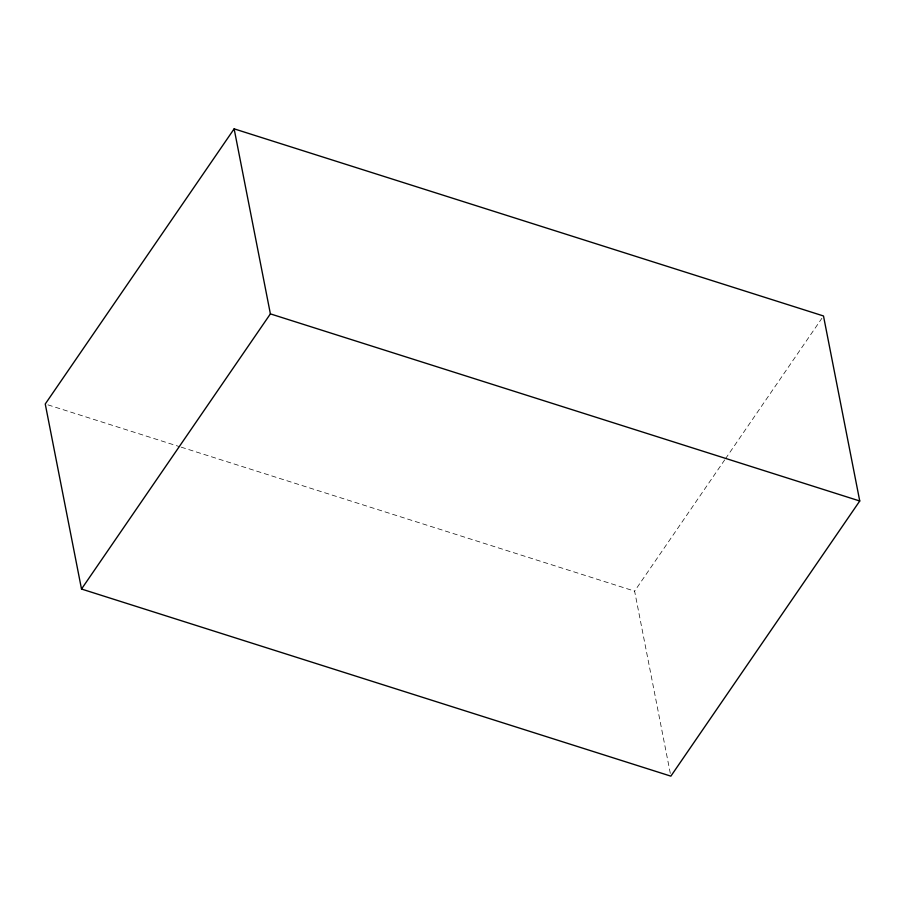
<?xml version="1.0" encoding="UTF-8"?>
<svg xmlns="http://www.w3.org/2000/svg" width="905" height="905" viewBox="0 0 905 905"><rect width="100%" height="100%" fill="white"/><g stroke="black" fill="none" stroke-linecap="round" stroke-linejoin="round"><path stroke-width="0.68" stroke-dasharray="4.53 3.39" d="M670.322 773.39L634.609 591.123L724.667 459.932M725.471 458.767L821.898 318.289M47.942 404.863L179.812 446.731M181.158 447.149L634.609 591.123"/><path stroke-width="1.36" d="M234.135 128.849L45.25 404.003L81.507 589.031L670.865 776.151L859.75 500.997L823.493 315.969L234.135 128.849L270.391 313.877L81.507 589.031M270.391 313.877L859.75 500.997"/></g></svg>
